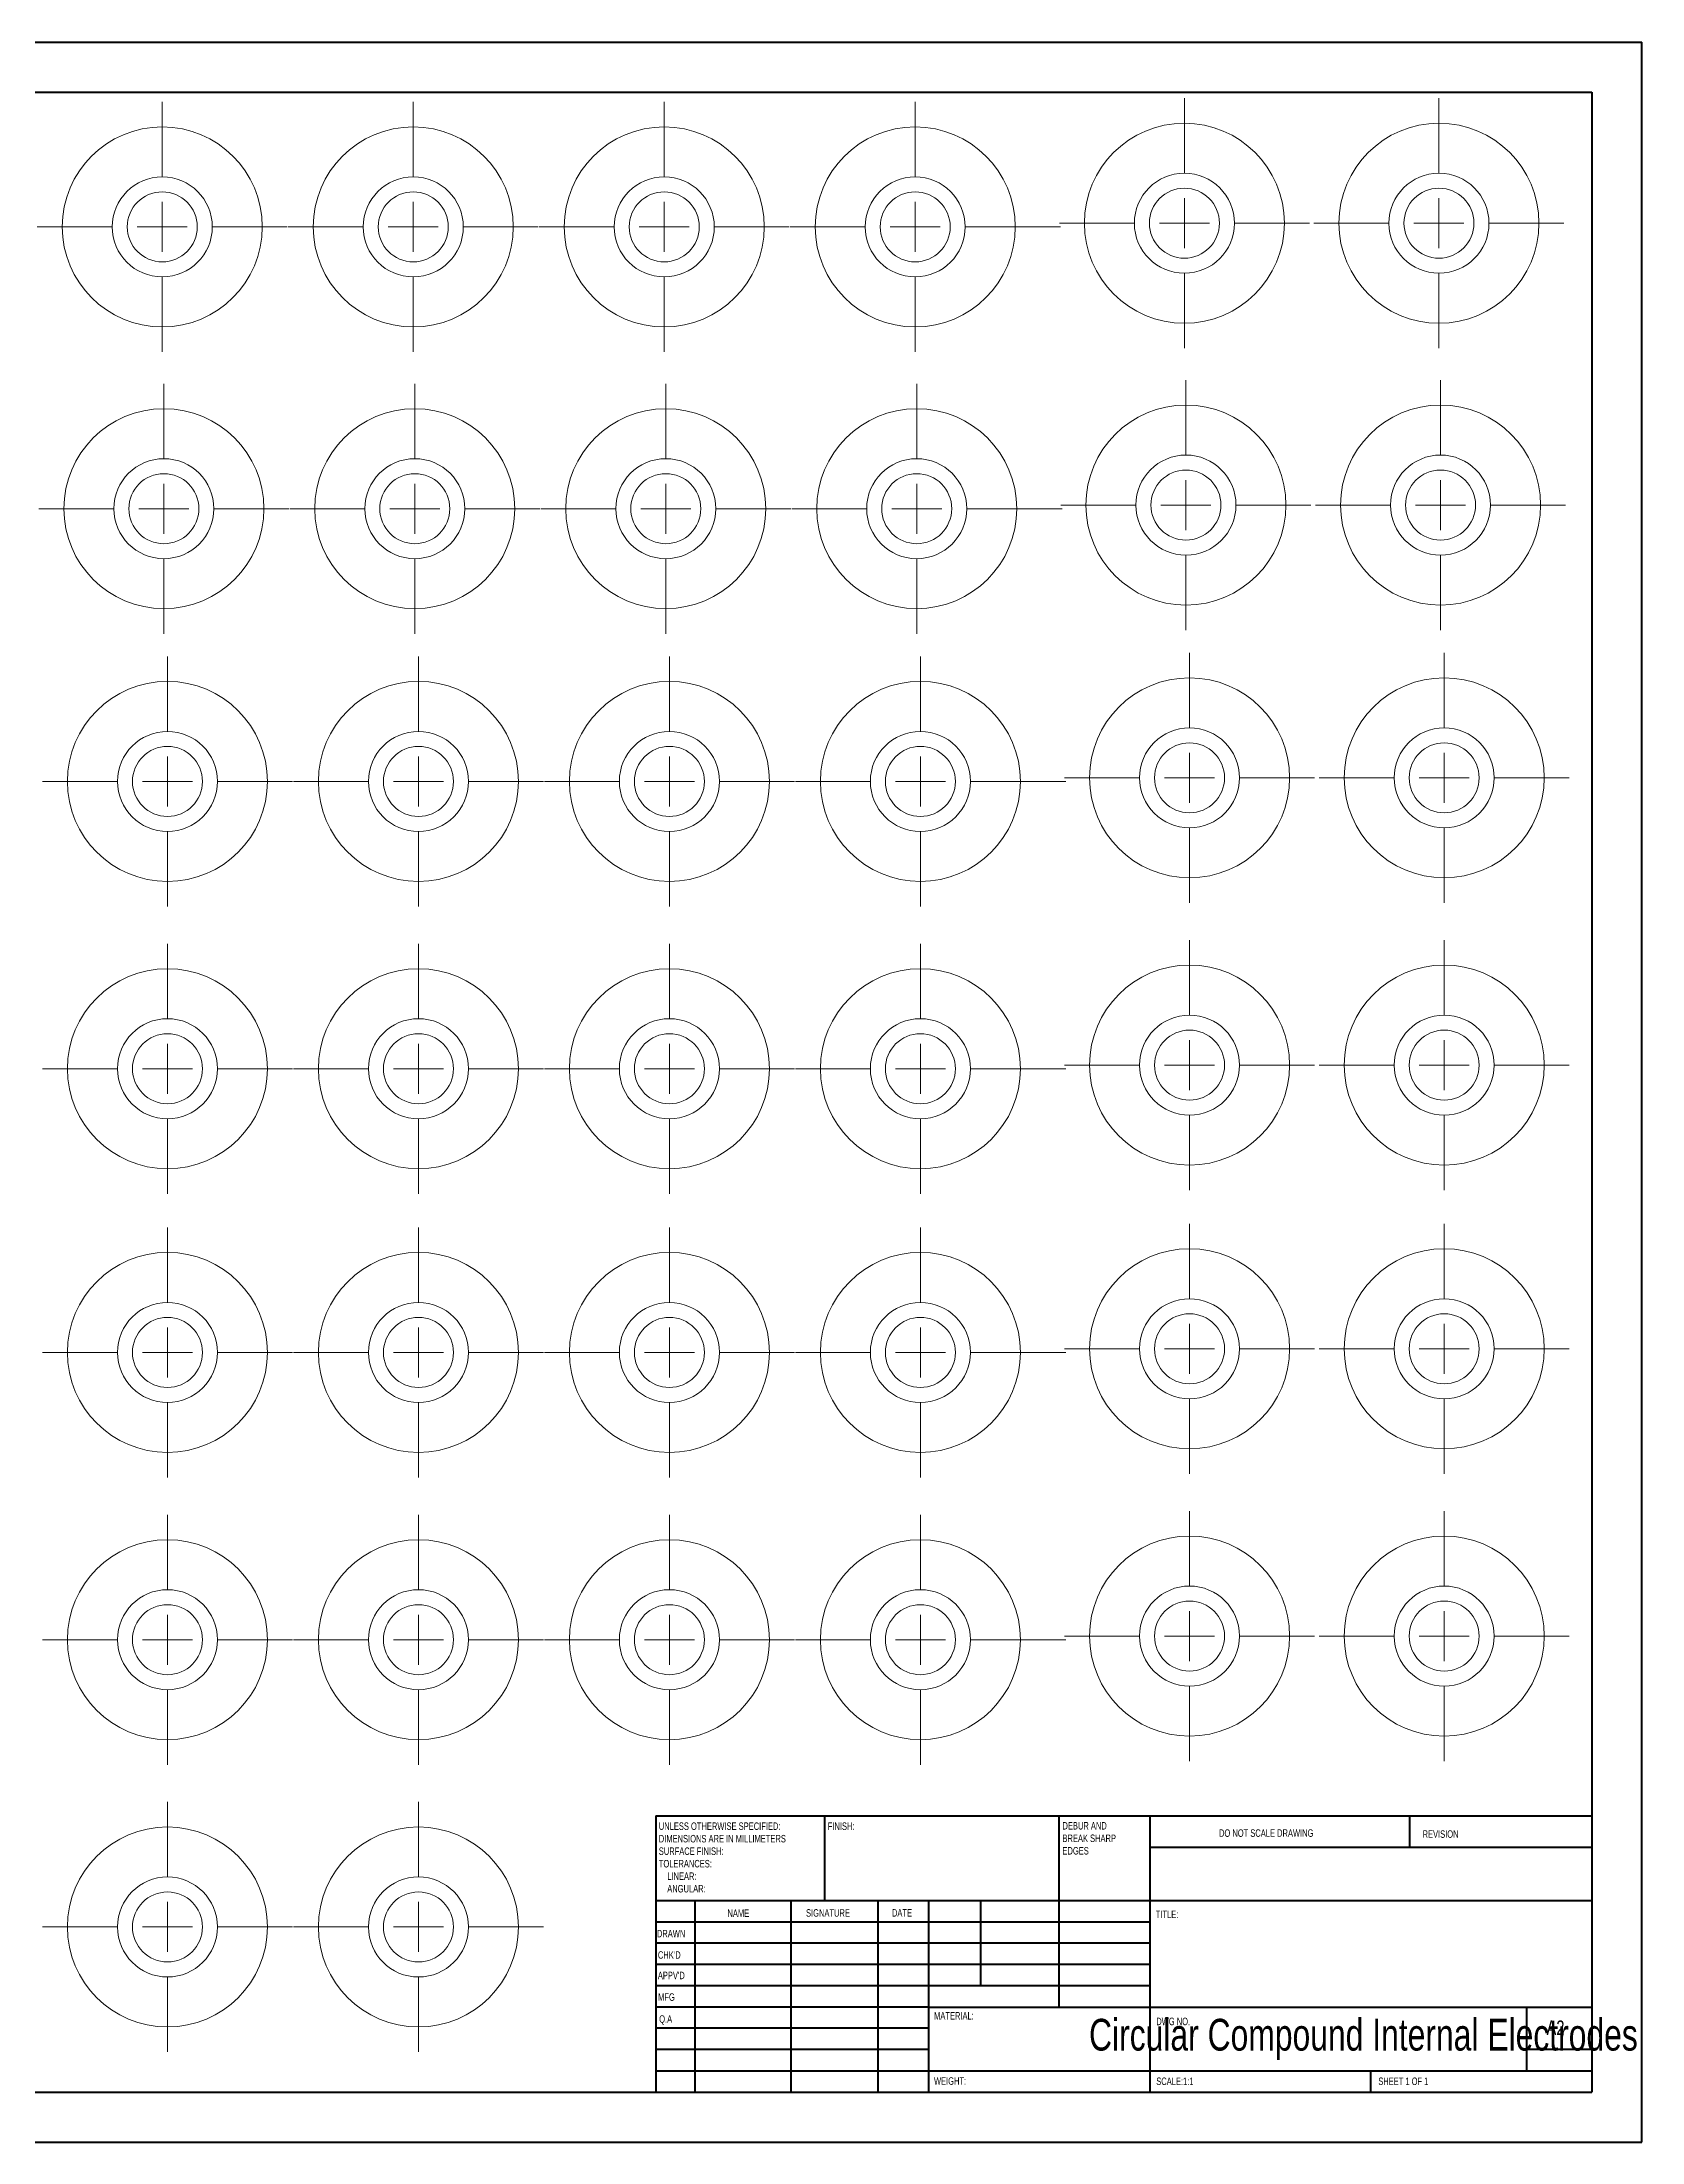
# Model space of a CAD drawing. Header units: millimetres. Extents: x 0 to 0.594, y 0 to 0.42.
# Drawn here: x 0.2741 to 0.5941, y 0.0002 to 0.4202 of the extents above; entities that cross this region are included whole.
import ezdxf

# ---------------------------------------------------------------- set-up
doc = ezdxf.new("R2010")
doc.units = ezdxf.units.MM
doc.styles.add('SLDTEXTSTYLE0', font='TXT', dxfattribs={"width": 0.75})
doc.styles.add('SLDTEXTSTYLE1', font='TXT', dxfattribs={"width": 0.6875})

# ---------------------------------------------------------------- blocks, each defined once
blk = doc.blocks.new('SW_NOTE_0')
at = {"color": 0, "linetype": 'Continuous', "lineweight": 0, "char_height": 0.0015, "attachment_point": 1, "style": 'SLDTEXTSTYLE0'}
for s, insert in [('DEBUR AND', (0, 0.00193)), ('BREAK SHARP', (0, -0.00057)), ('EDGES', (0, -0.00307))]:
    blk.add_mtext(s, dxfattribs=dict(at, insert=insert))
blk = doc.blocks.new('SW_NOTE_1')
at = {"color": 0, "linetype": 'Continuous', "lineweight": 0, "char_height": 0.0015, "attachment_point": 1, "style": 'SLDTEXTSTYLE0'}
for s, insert in [('UNLESS OTHERWISE SPECIFIED:', (0, 0.00193)), ('SURFACE FINISH:', (0, -0.00307)), ('DIMENSIONS ARE IN MILLIMETERS', (0, -0.00057)), ('TOLERANCES:', (0, -0.00557)), ('LINEAR:', (0.00169, -0.00807)), ('ANGULAR:', (0.00169, -0.01057))]:
    blk.add_mtext(s, dxfattribs=dict(at, insert=insert))
blk = doc.blocks.new('SW_CENTERMARKSYMBOL_5')
at = {"color": 0, "linetype": 'Continuous', "lineweight": 0}
for p, q in [((0, 0.01), (0, 0.025)), ((0, 0), (0, 0.005)), ((-0.01, 0), (-0.025, 0)), ((0, 0), (-0.005, 0)), ((0, 0), (0, -0.005)), ((0, 0), (0.005, 0)), ((0.01, 0), (0.025, 0)), ((0, -0.01), (0, -0.025))]:
    blk.add_line(p, q, dxfattribs=at)
blk = doc.blocks.new('SW_CENTERMARKSYMBOL_6')
at = {"color": 0, "linetype": 'Continuous', "lineweight": 0}
for p, q in [((0, 0.01), (0, 0.025)), ((0, 0), (0, 0.005)), ((-0.01, 0), (-0.025, 0)), ((0, 0), (-0.005, 0)), ((0, 0), (0, -0.005)), ((0, 0), (0.005, 0)), ((0.01, 0), (0.025, 0)), ((0, -0.01), (0, -0.025))]:
    blk.add_line(p, q, dxfattribs=at)
blk = doc.blocks.new('SW_CENTERMARKSYMBOL_7')
at = {"color": 0, "linetype": 'Continuous', "lineweight": 0}
for p, q in [((0, 0.01), (0, 0.025)), ((0, 0), (0, 0.005)), ((-0.01, 0), (-0.025, 0)), ((0, 0), (-0.005, 0)), ((0, 0), (0, -0.005)), ((0, 0), (0.005, 0)), ((0.01, 0), (0.025, 0)), ((0, -0.01), (0, -0.025))]:
    blk.add_line(p, q, dxfattribs=at)
blk = doc.blocks.new('SW_CENTERMARKSYMBOL_8')
at = {"color": 0, "linetype": 'Continuous', "lineweight": 0}
for p, q in [((0, 0.01), (0, 0.025)), ((0, 0), (0, 0.005)), ((-0.01, 0), (-0.025, 0)), ((0, 0), (-0.005, 0)), ((0, 0), (0, -0.005)), ((0, 0), (0.005, 0)), ((0.01, 0), (0.02909, 0)), ((0, -0.01), (0, -0.025))]:
    blk.add_line(p, q, dxfattribs=at)
blk = doc.blocks.new('SW_CENTERMARKSYMBOL_9')
at = {"color": 0, "linetype": 'Continuous', "lineweight": 0}
for p, q in [((0, 0.01), (0, 0.025)), ((0, 0), (0, 0.005)), ((-0.01, 0), (-0.025, 0)), ((0, 0), (-0.005, 0)), ((0, 0), (0, -0.005)), ((0, 0), (0.005, 0)), ((0.01, 0), (0.025, 0)), ((0, -0.01), (0, -0.025))]:
    blk.add_line(p, q, dxfattribs=at)
blk = doc.blocks.new('SW_CENTERMARKSYMBOL_10')
at = {"color": 0, "linetype": 'Continuous', "lineweight": 0}
for p, q in [((0, 0.01), (0, 0.025)), ((0, 0), (0, 0.005)), ((-0.01, 0), (-0.025, 0)), ((0, 0), (-0.005, 0)), ((0, 0), (0, -0.005)), ((0, 0), (0.005, 0)), ((0.01, 0), (0.025, 0)), ((0, -0.01), (0, -0.025))]:
    blk.add_line(p, q, dxfattribs=at)
blk = doc.blocks.new('SW_CENTERMARKSYMBOL_16')
at = {"color": 0, "linetype": 'Continuous', "lineweight": 0}
for p, q in [((0, 0.01), (0, 0.025)), ((0, 0), (0, 0.005)), ((-0.01, 0), (-0.025, 0)), ((0, 0), (-0.005, 0)), ((0, 0), (0, -0.005)), ((0, 0), (0.005, 0)), ((0.01, 0), (0.025, 0)), ((0, -0.01), (0, -0.025))]:
    blk.add_line(p, q, dxfattribs=at)
blk = doc.blocks.new('SW_CENTERMARKSYMBOL_17')
at = {"color": 0, "linetype": 'Continuous', "lineweight": 0}
for p, q in [((0, 0.01), (0, 0.025)), ((0, 0), (0, 0.005)), ((-0.01, 0), (-0.025, 0)), ((0, 0), (-0.005, 0)), ((0, 0), (0, -0.005)), ((0, 0), (0.005, 0)), ((0.01, 0), (0.025, 0)), ((0, -0.01), (0, -0.025))]:
    blk.add_line(p, q, dxfattribs=at)
blk = doc.blocks.new('SW_CENTERMARKSYMBOL_18')
at = {"color": 0, "linetype": 'Continuous', "lineweight": 0}
for p, q in [((0, 0.01), (0, 0.025)), ((0, 0), (0, 0.005)), ((-0.01, 0), (-0.025, 0)), ((0, 0), (-0.005, 0)), ((0, 0), (0, -0.005)), ((0, 0), (0.005, 0)), ((0.01, 0), (0.025, 0)), ((0, -0.01), (0, -0.025))]:
    blk.add_line(p, q, dxfattribs=at)
blk = doc.blocks.new('SW_CENTERMARKSYMBOL_19')
at = {"color": 0, "linetype": 'Continuous', "lineweight": 0}
for p, q in [((0, 0.01), (0, 0.025)), ((0, 0), (0, 0.005)), ((-0.01, 0), (-0.025, 0)), ((0, 0), (-0.005, 0)), ((0, 0), (0, -0.005)), ((0, 0), (0.005, 0)), ((0.01, 0), (0.02909, 0)), ((0, -0.01), (0, -0.025))]:
    blk.add_line(p, q, dxfattribs=at)
blk = doc.blocks.new('SW_CENTERMARKSYMBOL_20')
at = {"color": 0, "linetype": 'Continuous', "lineweight": 0}
for p, q in [((0, 0.01), (0, 0.025)), ((0, 0), (0, 0.005)), ((-0.01, 0), (-0.025, 0)), ((0, 0), (-0.005, 0)), ((0, 0), (0, -0.005)), ((0, 0), (0.005, 0)), ((0.01, 0), (0.025, 0)), ((0, -0.01), (0, -0.025))]:
    blk.add_line(p, q, dxfattribs=at)
blk = doc.blocks.new('SW_CENTERMARKSYMBOL_21')
at = {"color": 0, "linetype": 'Continuous', "lineweight": 0}
for p, q in [((0, 0.01), (0, 0.025)), ((0, 0), (0, 0.005)), ((-0.01, 0), (-0.025, 0)), ((0, 0), (-0.005, 0)), ((0, 0), (0, -0.005)), ((0, 0), (0.005, 0)), ((0.01, 0), (0.025, 0)), ((0, -0.01), (0, -0.025))]:
    blk.add_line(p, q, dxfattribs=at)
blk = doc.blocks.new('SW_CENTERMARKSYMBOL_27')
at = {"color": 0, "linetype": 'Continuous', "lineweight": 0}
for p, q in [((0, 0.01), (0, 0.025)), ((0, 0), (0, 0.005)), ((-0.01, 0), (-0.025, 0)), ((0, 0), (-0.005, 0)), ((0, 0), (0, -0.005)), ((0, 0), (0.005, 0)), ((0.01, 0), (0.025, 0)), ((0, -0.01), (0, -0.025))]:
    blk.add_line(p, q, dxfattribs=at)
blk = doc.blocks.new('SW_CENTERMARKSYMBOL_28')
at = {"color": 0, "linetype": 'Continuous', "lineweight": 0}
for p, q in [((0, 0.01), (0, 0.025)), ((0, 0), (0, 0.005)), ((-0.01, 0), (-0.025, 0)), ((0, 0), (-0.005, 0)), ((0, 0), (0, -0.005)), ((0, 0), (0.005, 0)), ((0.01, 0), (0.025, 0)), ((0, -0.01), (0, -0.025))]:
    blk.add_line(p, q, dxfattribs=at)
blk = doc.blocks.new('SW_CENTERMARKSYMBOL_29')
at = {"color": 0, "linetype": 'Continuous', "lineweight": 0}
for p, q in [((0, 0.01), (0, 0.025)), ((0, 0), (0, 0.005)), ((-0.01, 0), (-0.025, 0)), ((0, 0), (-0.005, 0)), ((0, 0), (0, -0.005)), ((0, 0), (0.005, 0)), ((0.01, 0), (0.025, 0)), ((0, -0.01), (0, -0.025))]:
    blk.add_line(p, q, dxfattribs=at)
blk = doc.blocks.new('SW_CENTERMARKSYMBOL_30')
at = {"color": 0, "linetype": 'Continuous', "lineweight": 0}
for p, q in [((0, 0.01), (0, 0.025)), ((0, 0), (0, 0.005)), ((-0.01, 0), (-0.025, 0)), ((0, 0), (-0.005, 0)), ((0, 0), (0, -0.005)), ((0, 0), (0.005, 0)), ((0.01, 0), (0.02909, 0)), ((0, -0.01), (0, -0.025))]:
    blk.add_line(p, q, dxfattribs=at)
blk = doc.blocks.new('SW_CENTERMARKSYMBOL_31')
at = {"color": 0, "linetype": 'Continuous', "lineweight": 0}
for p, q in [((0, 0.01), (0, 0.025)), ((0, 0), (0, 0.005)), ((-0.01, 0), (-0.025, 0)), ((0, 0), (-0.005, 0)), ((0, 0), (0, -0.005)), ((0, 0), (0.005, 0)), ((0.01, 0), (0.025, 0)), ((0, -0.01), (0, -0.025))]:
    blk.add_line(p, q, dxfattribs=at)
blk = doc.blocks.new('SW_CENTERMARKSYMBOL_32')
at = {"color": 0, "linetype": 'Continuous', "lineweight": 0}
for p, q in [((0, 0.01), (0, 0.025)), ((0, 0), (0, 0.005)), ((-0.01, 0), (-0.025, 0)), ((0, 0), (-0.005, 0)), ((0, 0), (0, -0.005)), ((0, 0), (0.005, 0)), ((0.01, 0), (0.025, 0)), ((0, -0.01), (0, -0.025))]:
    blk.add_line(p, q, dxfattribs=at)
blk = doc.blocks.new('SW_CENTERMARKSYMBOL_38')
at = {"color": 0, "linetype": 'Continuous', "lineweight": 0}
for p, q in [((0, 0.01), (0, 0.025)), ((0, 0), (0, 0.005)), ((-0.01, 0), (-0.025, 0)), ((0, 0), (-0.005, 0)), ((0, 0), (0, -0.005)), ((0, 0), (0.005, 0)), ((0.01, 0), (0.025, 0)), ((0, -0.01), (0, -0.025))]:
    blk.add_line(p, q, dxfattribs=at)
blk = doc.blocks.new('SW_CENTERMARKSYMBOL_39')
at = {"color": 0, "linetype": 'Continuous', "lineweight": 0}
for p, q in [((0, 0.01), (0, 0.025)), ((0, 0), (0, 0.005)), ((-0.01, 0), (-0.025, 0)), ((0, 0), (-0.005, 0)), ((0, 0), (0, -0.005)), ((0, 0), (0.005, 0)), ((0.01, 0), (0.025, 0)), ((0, -0.01), (0, -0.025))]:
    blk.add_line(p, q, dxfattribs=at)
blk = doc.blocks.new('SW_CENTERMARKSYMBOL_40')
at = {"color": 0, "linetype": 'Continuous', "lineweight": 0}
for p, q in [((0, 0.01), (0, 0.025)), ((0, 0), (0, 0.005)), ((-0.01, 0), (-0.025, 0)), ((0, 0), (-0.005, 0)), ((0, 0), (0, -0.005)), ((0, 0), (0.005, 0)), ((0.01, 0), (0.025, 0)), ((0, -0.01), (0, -0.025))]:
    blk.add_line(p, q, dxfattribs=at)
blk = doc.blocks.new('SW_CENTERMARKSYMBOL_41')
at = {"color": 0, "linetype": 'Continuous', "lineweight": 0}
for p, q in [((0, 0.01), (0, 0.025)), ((0, 0), (0, 0.005)), ((-0.01, 0), (-0.025, 0)), ((0, 0), (-0.005, 0)), ((0, 0), (0, -0.005)), ((0, 0), (0.005, 0)), ((0.01, 0), (0.02909, 0)), ((0, -0.01), (0, -0.025))]:
    blk.add_line(p, q, dxfattribs=at)
blk = doc.blocks.new('SW_CENTERMARKSYMBOL_42')
at = {"color": 0, "linetype": 'Continuous', "lineweight": 0}
for p, q in [((0, 0.01), (0, 0.025)), ((0, 0), (0, 0.005)), ((-0.01, 0), (-0.025, 0)), ((0, 0), (-0.005, 0)), ((0, 0), (0, -0.005)), ((0, 0), (0.005, 0)), ((0.01, 0), (0.025, 0)), ((0, -0.01), (0, -0.025))]:
    blk.add_line(p, q, dxfattribs=at)
blk = doc.blocks.new('SW_CENTERMARKSYMBOL_43')
at = {"color": 0, "linetype": 'Continuous', "lineweight": 0}
for p, q in [((0, 0.01), (0, 0.025)), ((0, 0), (0, 0.005)), ((-0.01, 0), (-0.025, 0)), ((0, 0), (-0.005, 0)), ((0, 0), (0, -0.005)), ((0, 0), (0.005, 0)), ((0.01, 0), (0.025, 0)), ((0, -0.01), (0, -0.025))]:
    blk.add_line(p, q, dxfattribs=at)
blk = doc.blocks.new('SW_CENTERMARKSYMBOL_49')
at = {"color": 0, "linetype": 'Continuous', "lineweight": 0}
for p, q in [((0, 0.01), (0, 0.025)), ((0, 0), (0, 0.005)), ((-0.01, 0), (-0.025, 0)), ((0, 0), (-0.005, 0)), ((0, 0), (0, -0.005)), ((0, 0), (0.005, 0)), ((0.01, 0), (0.025, 0)), ((0, -0.01), (0, -0.025))]:
    blk.add_line(p, q, dxfattribs=at)
blk = doc.blocks.new('SW_CENTERMARKSYMBOL_50')
at = {"color": 0, "linetype": 'Continuous', "lineweight": 0}
for p, q in [((0, 0.01), (0, 0.025)), ((0, 0), (0, 0.005)), ((-0.01, 0), (-0.025, 0)), ((0, 0), (-0.005, 0)), ((0, 0), (0, -0.005)), ((0, 0), (0.005, 0)), ((0.01, 0), (0.025, 0)), ((0, -0.01), (0, -0.025))]:
    blk.add_line(p, q, dxfattribs=at)
blk = doc.blocks.new('SW_CENTERMARKSYMBOL_51')
at = {"color": 0, "linetype": 'Continuous', "lineweight": 0}
for p, q in [((0, 0.01), (0, 0.025)), ((0, 0), (0, 0.005)), ((-0.01, 0), (-0.025, 0)), ((0, 0), (-0.005, 0)), ((0, 0), (0, -0.005)), ((0, 0), (0.005, 0)), ((0.01, 0), (0.025, 0)), ((0, -0.01), (0, -0.025))]:
    blk.add_line(p, q, dxfattribs=at)
blk = doc.blocks.new('SW_CENTERMARKSYMBOL_52')
at = {"color": 0, "linetype": 'Continuous', "lineweight": 0}
for p, q in [((0, 0.01), (0, 0.025)), ((0, 0), (0, 0.005)), ((-0.01, 0), (-0.025, 0)), ((0, 0), (-0.005, 0)), ((0, 0), (0, -0.005)), ((0, 0), (0.005, 0)), ((0.01, 0), (0.02909, 0)), ((0, -0.01), (0, -0.025))]:
    blk.add_line(p, q, dxfattribs=at)
blk = doc.blocks.new('SW_CENTERMARKSYMBOL_53')
at = {"color": 0, "linetype": 'Continuous', "lineweight": 0}
for p, q in [((0, 0.01), (0, 0.025)), ((0, 0), (0, 0.005)), ((-0.01, 0), (-0.025, 0)), ((0, 0), (-0.005, 0)), ((0, 0), (0, -0.005)), ((0, 0), (0.005, 0)), ((0.01, 0), (0.025, 0)), ((0, -0.01), (0, -0.025))]:
    blk.add_line(p, q, dxfattribs=at)
blk = doc.blocks.new('SW_CENTERMARKSYMBOL_54')
at = {"color": 0, "linetype": 'Continuous', "lineweight": 0}
for p, q in [((0, 0.01), (0, 0.025)), ((0, 0), (0, 0.005)), ((-0.01, 0), (-0.025, 0)), ((0, 0), (-0.005, 0)), ((0, 0), (0, -0.005)), ((0, 0), (0.005, 0)), ((0.01, 0), (0.025, 0)), ((0, -0.01), (0, -0.025))]:
    blk.add_line(p, q, dxfattribs=at)
blk = doc.blocks.new('SW_CENTERMARKSYMBOL_60')
at = {"color": 0, "linetype": 'Continuous', "lineweight": 0}
for p, q in [((0, 0.01), (0, 0.025)), ((0, 0), (0, 0.005)), ((-0.01, 0), (-0.025, 0)), ((0, 0), (-0.005, 0)), ((0, 0), (0, -0.005)), ((0, 0), (0.005, 0)), ((0.01, 0), (0.025, 0)), ((0, -0.01), (0, -0.025))]:
    blk.add_line(p, q, dxfattribs=at)
blk = doc.blocks.new('SW_CENTERMARKSYMBOL_61')
at = {"color": 0, "linetype": 'Continuous', "lineweight": 0}
for p, q in [((0, 0.01), (0, 0.025)), ((0, 0), (0, 0.005)), ((-0.01, 0), (-0.025, 0)), ((0, 0), (-0.005, 0)), ((0, 0), (0, -0.005)), ((0, 0), (0.005, 0)), ((0.01, 0), (0.025, 0)), ((0, -0.01), (0, -0.025))]:
    blk.add_line(p, q, dxfattribs=at)
blk = doc.blocks.new('SW_CENTERMARKSYMBOL_62')
at = {"color": 0, "linetype": 'Continuous', "lineweight": 0}
for p, q in [((0, 0.01), (0, 0.025)), ((0, 0), (0, 0.005)), ((-0.01, 0), (-0.025, 0)), ((0, 0), (-0.005, 0)), ((0, 0), (0, -0.005)), ((0, 0), (0.005, 0)), ((0.01, 0), (0.025, 0)), ((0, -0.01), (0, -0.025))]:
    blk.add_line(p, q, dxfattribs=at)
blk = doc.blocks.new('SW_CENTERMARKSYMBOL_63')
at = {"color": 0, "linetype": 'Continuous', "lineweight": 0}
for p, q in [((0, 0.01), (0, 0.025)), ((0, 0), (0, 0.005)), ((-0.01, 0), (-0.025, 0)), ((0, 0), (-0.005, 0)), ((0, 0), (0, -0.005)), ((0, 0), (0.005, 0)), ((0.01, 0), (0.02909, 0)), ((0, -0.01), (0, -0.025))]:
    blk.add_line(p, q, dxfattribs=at)
blk = doc.blocks.new('SW_CENTERMARKSYMBOL_64')
at = {"color": 0, "linetype": 'Continuous', "lineweight": 0}
for p, q in [((0, 0.01), (0, 0.025)), ((0, 0), (0, 0.005)), ((-0.01, 0), (-0.025, 0)), ((0, 0), (-0.005, 0)), ((0, 0), (0, -0.005)), ((0, 0), (0.005, 0)), ((0.01, 0), (0.025, 0)), ((0, -0.01), (0, -0.025))]:
    blk.add_line(p, q, dxfattribs=at)
blk = doc.blocks.new('SW_CENTERMARKSYMBOL_65')
at = {"color": 0, "linetype": 'Continuous', "lineweight": 0}
for p, q in [((0, 0.01), (0, 0.025)), ((0, 0), (0, 0.005)), ((-0.01, 0), (-0.025, 0)), ((0, 0), (-0.005, 0)), ((0, 0), (0, -0.005)), ((0, 0), (0.005, 0)), ((0.01, 0), (0.025, 0)), ((0, -0.01), (0, -0.025))]:
    blk.add_line(p, q, dxfattribs=at)
blk = doc.blocks.new('SW_CENTERMARKSYMBOL_71')
at = {"color": 0, "linetype": 'Continuous', "lineweight": 0}
for p, q in [((0, 0.01), (0, 0.025)), ((0, 0), (0, 0.005)), ((-0.01, 0), (-0.025, 0)), ((0, 0), (-0.005, 0)), ((0, 0), (0, -0.005)), ((0, 0), (0.005, 0)), ((0.01, 0), (0.025, 0)), ((0, -0.01), (0, -0.025))]:
    blk.add_line(p, q, dxfattribs=at)
blk = doc.blocks.new('SW_CENTERMARKSYMBOL_72')
at = {"color": 0, "linetype": 'Continuous', "lineweight": 0}
for p, q in [((0, 0.01), (0, 0.025)), ((0, 0), (0, 0.005)), ((-0.01, 0), (-0.025, 0)), ((0, 0), (-0.005, 0)), ((0, 0), (0, -0.005)), ((0, 0), (0.005, 0)), ((0.01, 0), (0.025, 0)), ((0, -0.01), (0, -0.025))]:
    blk.add_line(p, q, dxfattribs=at)

msp = doc.modelspace()

# ---------------------------------------------------------------- linework, layer by layer
at = {"color": 7, "linetype": 'Continuous', "lineweight": 40}
for p, q in [((0.00008, 0.42021), (0.59408, 0.42021)), ((0.59408, 0.00021), (0.59408, 0.42021)), ((0.02508, 0.41021), (0.58408, 0.41021)), ((0.58408, 0.41021), (0.58408, 0.01021)), ((0.39688, 0.06546), (0.58408, 0.06546)), ((0.39688, 0.06546), (0.39688, 0.01021)), ((0.43068, 0.04846), (0.43068, 0.06546)), ((0.47748, 0.06546), (0.47748, 0.02721)), ((0.49568, 0.06546), (0.49568, 0.01021)), ((0.54768, 0.05909), (0.54768, 0.06546)), ((0.58408, 0.05909), (0.49568, 0.05909)), ((0.58408, 0.04846), (0.39688, 0.04846)), ((0.40468, 0.04846), (0.40468, 0.01021)), ((0.42387, 0.04846), (0.42387, 0.01021)), ((0.44128, 0.04846), (0.44128, 0.01021)), ((0.45148, 0.01021), (0.45148, 0.04846)), ((0.46188, 0.03146), (0.46188, 0.04846)), ((0.49568, 0.04421), (0.39688, 0.04421)), ((0.49568, 0.03996), (0.39688, 0.03996)), ((0.49568, 0.03571), (0.39688, 0.03571)), ((0.49568, 0.03146), (0.39688, 0.03146)), ((0.45148, 0.02721), (0.39688, 0.02721)), ((0.45148, 0.02721), (0.58408, 0.02721)), ((0.57108, 0.01446), (0.57108, 0.02721)), ((0.45148, 0.02296), (0.39688, 0.02296)), ((0.45148, 0.01871), (0.39688, 0.01871)), ((0.58408, 0.01871), (0.57108, 0.01871)), ((0.39688, 0.01446), (0.58408, 0.01446)), ((0.53988, 0.01021), (0.53988, 0.01446)), ((0.02508, 0.01021), (0.58408, 0.01021)), ((0.00008, 0.00021), (0.59408, 0.00021))]:
    msp.add_line(p, q, dxfattribs=at)
at = {"color": 7, "linetype": 'Continuous', "lineweight": 15}
for centre, radius in [((0.29818, 0.38324), 0.02), ((0.34837, 0.38324), 0.02), ((0.39856, 0.38324), 0.02), ((0.44874, 0.38324), 0.02), ((0.50257, 0.38397), 0.02), ((0.55348, 0.38397), 0.02), ((0.29818, 0.38324), 0.01), ((0.34837, 0.38324), 0.01), ((0.39856, 0.38324), 0.01), ((0.44874, 0.38324), 0.01), ((0.50257, 0.38397), 0.01), ((0.50257, 0.38397), 0.007), ((0.55348, 0.38397), 0.01), ((0.55348, 0.38397), 0.007), ((0.29818, 0.38324), 0.007), ((0.34837, 0.38324), 0.007), ((0.39856, 0.38324), 0.007), ((0.44874, 0.38324), 0.007), ((0.2985, 0.32688), 0.02), ((0.34868, 0.32688), 0.02), ((0.39887, 0.32688), 0.02), ((0.44905, 0.32688), 0.02), ((0.50288, 0.3276), 0.02), ((0.55379, 0.3276), 0.02), ((0.2985, 0.32688), 0.01), ((0.34868, 0.32688), 0.01), ((0.39887, 0.32688), 0.01), ((0.44905, 0.32688), 0.01), ((0.50288, 0.3276), 0.01), ((0.55379, 0.3276), 0.01), ((0.2985, 0.32688), 0.007), ((0.34868, 0.32688), 0.007), ((0.39887, 0.32688), 0.007), ((0.44905, 0.32688), 0.007), ((0.50288, 0.3276), 0.007), ((0.55379, 0.3276), 0.007), ((0.29922, 0.27233), 0.02), ((0.34941, 0.27233), 0.02), ((0.39959, 0.27233), 0.02), ((0.44978, 0.27233), 0.02), ((0.5036, 0.27305), 0.02), ((0.55452, 0.27305), 0.02), ((0.29922, 0.27233), 0.01), ((0.34941, 0.27233), 0.01), ((0.39959, 0.27233), 0.01), ((0.44978, 0.27233), 0.01), ((0.5036, 0.27305), 0.01), ((0.55452, 0.27305), 0.01), ((0.29922, 0.27233), 0.007), ((0.34941, 0.27233), 0.007), ((0.39959, 0.27233), 0.007), ((0.44978, 0.27233), 0.007), ((0.5036, 0.27305), 0.007), ((0.55452, 0.27305), 0.007), ((0.5036, 0.21559), 0.02), ((0.55452, 0.21559), 0.02), ((0.29922, 0.21487), 0.02), ((0.34941, 0.21487), 0.02), ((0.39959, 0.21487), 0.02), ((0.44978, 0.21487), 0.02), ((0.29922, 0.21487), 0.01), ((0.34941, 0.21487), 0.01), ((0.39959, 0.21487), 0.01), ((0.44978, 0.21487), 0.01), ((0.5036, 0.21559), 0.01), ((0.55452, 0.21559), 0.01), ((0.29922, 0.21487), 0.007), ((0.34941, 0.21487), 0.007), ((0.39959, 0.21487), 0.007), ((0.44978, 0.21487), 0.007), ((0.5036, 0.21559), 0.007), ((0.55452, 0.21559), 0.007), ((0.29922, 0.15813), 0.02), ((0.34941, 0.15813), 0.02), ((0.39959, 0.15813), 0.02), ((0.44978, 0.15813), 0.02), ((0.5036, 0.15886), 0.02), ((0.55452, 0.15886), 0.02), ((0.29922, 0.15813), 0.01), ((0.34941, 0.15813), 0.01), ((0.39959, 0.15813), 0.01), ((0.44978, 0.15813), 0.01), ((0.5036, 0.15886), 0.01), ((0.55452, 0.15886), 0.01), ((0.29922, 0.15813), 0.007), ((0.34941, 0.15813), 0.007), ((0.39959, 0.15813), 0.007), ((0.44978, 0.15813), 0.007), ((0.5036, 0.15886), 0.007), ((0.55452, 0.15886), 0.007), ((0.29922, 0.10068), 0.02), ((0.34941, 0.10068), 0.02), ((0.39959, 0.10068), 0.02), ((0.44978, 0.10068), 0.02), ((0.5036, 0.1014), 0.02), ((0.55452, 0.1014), 0.02), ((0.29922, 0.10068), 0.01), ((0.34941, 0.10068), 0.01), ((0.39959, 0.10068), 0.01), ((0.44978, 0.10068), 0.01), ((0.5036, 0.1014), 0.01), ((0.55452, 0.1014), 0.01), ((0.29922, 0.10068), 0.007), ((0.34941, 0.10068), 0.007), ((0.39959, 0.10068), 0.007), ((0.44978, 0.10068), 0.007), ((0.5036, 0.1014), 0.007), ((0.55452, 0.1014), 0.007), ((0.29922, 0.04322), 0.02), ((0.34941, 0.04322), 0.02), ((0.29922, 0.04322), 0.01), ((0.34941, 0.04322), 0.01), ((0.29922, 0.04322), 0.007), ((0.34941, 0.04322), 0.007)]:
    msp.add_circle(centre, radius, dxfattribs=at)

# ---------------------------------------------------------------- block references
at = {"color": 7, "linetype": 'Continuous', "lineweight": 0}
for name, p in [('SW_CENTERMARKSYMBOL_5', (0.29818, 0.38324)), ('SW_CENTERMARKSYMBOL_6', (0.34837, 0.38324)), ('SW_CENTERMARKSYMBOL_7', (0.39856, 0.38324)), ('SW_CENTERMARKSYMBOL_8', (0.44874, 0.38324)), ('SW_CENTERMARKSYMBOL_9', (0.50257, 0.38397)), ('SW_CENTERMARKSYMBOL_10', (0.55348, 0.38397)), ('SW_CENTERMARKSYMBOL_16', (0.2985, 0.32688)), ('SW_CENTERMARKSYMBOL_17', (0.34868, 0.32688)), ('SW_CENTERMARKSYMBOL_18', (0.39887, 0.32688)), ('SW_CENTERMARKSYMBOL_19', (0.44905, 0.32688)), ('SW_CENTERMARKSYMBOL_20', (0.50288, 0.3276)), ('SW_CENTERMARKSYMBOL_21', (0.55379, 0.3276)), ('SW_CENTERMARKSYMBOL_27', (0.29922, 0.27233)), ('SW_CENTERMARKSYMBOL_28', (0.34941, 0.27233)), ('SW_CENTERMARKSYMBOL_29', (0.39959, 0.27233)), ('SW_CENTERMARKSYMBOL_30', (0.44978, 0.27233)), ('SW_CENTERMARKSYMBOL_31', (0.5036, 0.27305)), ('SW_CENTERMARKSYMBOL_32', (0.55452, 0.27305)), ('SW_CENTERMARKSYMBOL_38', (0.29922, 0.21487)), ('SW_CENTERMARKSYMBOL_39', (0.34941, 0.21487)), ('SW_CENTERMARKSYMBOL_40', (0.39959, 0.21487)), ('SW_CENTERMARKSYMBOL_41', (0.44978, 0.21487)), ('SW_CENTERMARKSYMBOL_42', (0.5036, 0.21559)), ('SW_CENTERMARKSYMBOL_43', (0.55452, 0.21559)), ('SW_CENTERMARKSYMBOL_49', (0.29922, 0.15813)), ('SW_CENTERMARKSYMBOL_50', (0.34941, 0.15813)), ('SW_CENTERMARKSYMBOL_51', (0.39959, 0.15813)), ('SW_CENTERMARKSYMBOL_52', (0.44978, 0.15813)), ('SW_CENTERMARKSYMBOL_53', (0.5036, 0.15886)), ('SW_CENTERMARKSYMBOL_54', (0.55452, 0.15886)), ('SW_CENTERMARKSYMBOL_64', (0.5036, 0.1014)), ('SW_CENTERMARKSYMBOL_65', (0.55452, 0.1014)), ('SW_CENTERMARKSYMBOL_60', (0.29922, 0.10068)), ('SW_CENTERMARKSYMBOL_61', (0.34941, 0.10068)), ('SW_CENTERMARKSYMBOL_62', (0.39959, 0.10068)), ('SW_CENTERMARKSYMBOL_63', (0.44978, 0.10068)), ('SW_CENTERMARKSYMBOL_71', (0.29922, 0.04322)), ('SW_CENTERMARKSYMBOL_72', (0.34941, 0.04322)), ('SW_NOTE_1', (0.39747, 0.0622)), ('SW_NOTE_0', (0.47819, 0.06228))]:
    msp.add_blockref(name, p, dxfattribs=at)

# ---------------------------------------------------------------- texts
for s, insert, char_height, attachment_point, style in [('FINISH:', (0.43125, 0.06413), 0.0015, 1, 'SLDTEXTSTYLE0'), ('DO NOT SCALE DRAWING', (0.50949, 0.06275), 0.0015, 1, 'SLDTEXTSTYLE0'), ('REVISION', (0.55021, 0.06255), 0.0015, 1, 'SLDTEXTSTYLE0'), ('NAME', (0.4112, 0.04672), 0.0015, 1, 'SLDTEXTSTYLE0'), ('SIGNATURE', (0.42691, 0.04678), 0.0015, 1, 'SLDTEXTSTYLE0'), ('DATE', (0.44409, 0.04679), 0.0015, 1, 'SLDTEXTSTYLE0'), ('TITLE:', (0.49684, 0.04649), 0.0015, 1, 'SLDTEXTSTYLE0'), ('DRAWN', (0.39709, 0.04264), 0.0015, 1, 'SLDTEXTSTYLE0'), ("CHK'D", (0.39729, 0.03837), 0.0015, 1, 'SLDTEXTSTYLE0'), ("APPV'D", (0.39728, 0.03428), 0.0015, 1, 'SLDTEXTSTYLE0'), ('MFG', (0.39733, 0.02995), 0.0015, 1, 'SLDTEXTSTYLE0'), ('Q.A', (0.39755, 0.02556), 0.0015, 1, 'SLDTEXTSTYLE0'), ('MATERIAL:', (0.45252, 0.0262), 0.0015, 1, 'SLDTEXTSTYLE0'), ('Circular Compound Internal Electrodes', (0.53837, 0.02485), 0.00635, 2, 'SLDTEXTSTYLE0'), ('DWG NO.', (0.49695, 0.02508), 0.0015, 1, 'SLDTEXTSTYLE0'), ('A2', (0.575, 0.02452), 0.00291, 1, 'SLDTEXTSTYLE0'), ('WEIGHT:', (0.4525, 0.01316), 0.001499, 1, 'SLDTEXTSTYLE0'), ('SCALE:1:1', (0.49695, 0.01311), 0.0015, 1, 'SLDTEXTSTYLE0'), ('SHEET 1 OF 1', (0.54136, 0.01311), 0.0015, 1, 'SLDTEXTSTYLE1')]:
    msp.add_mtext(s, dxfattribs=dict(at, insert=insert, char_height=char_height, attachment_point=attachment_point, style=style))

doc.saveas('drawing.dxf')
